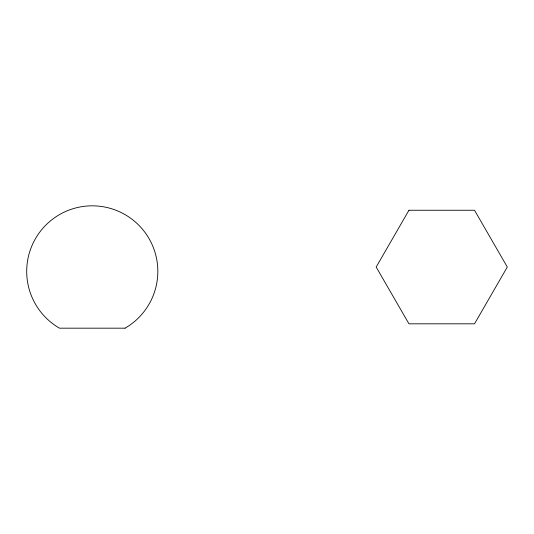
<?xml version="1.0" encoding="UTF-8"?>
<svg xmlns="http://www.w3.org/2000/svg" width="534" height="534" viewBox="0 0 534 534"><rect width="100%" height="100%" fill="white"/><g stroke="black" fill="none" stroke-linecap="round" stroke-linejoin="round"><path stroke-width="0.8" d="M408.951 210.256L376.17 267.04L408.951 323.818L474.519 323.818L507.3 267.04L474.519 210.256L408.951 210.256M125.049 328.176L59.481 328.176A65.569 65.569 0 0 1 42.039 229.246A65.569 65.569 0 0 1 142.491 229.246A65.569 65.569 0 0 1 125.049 328.176"/></g></svg>
